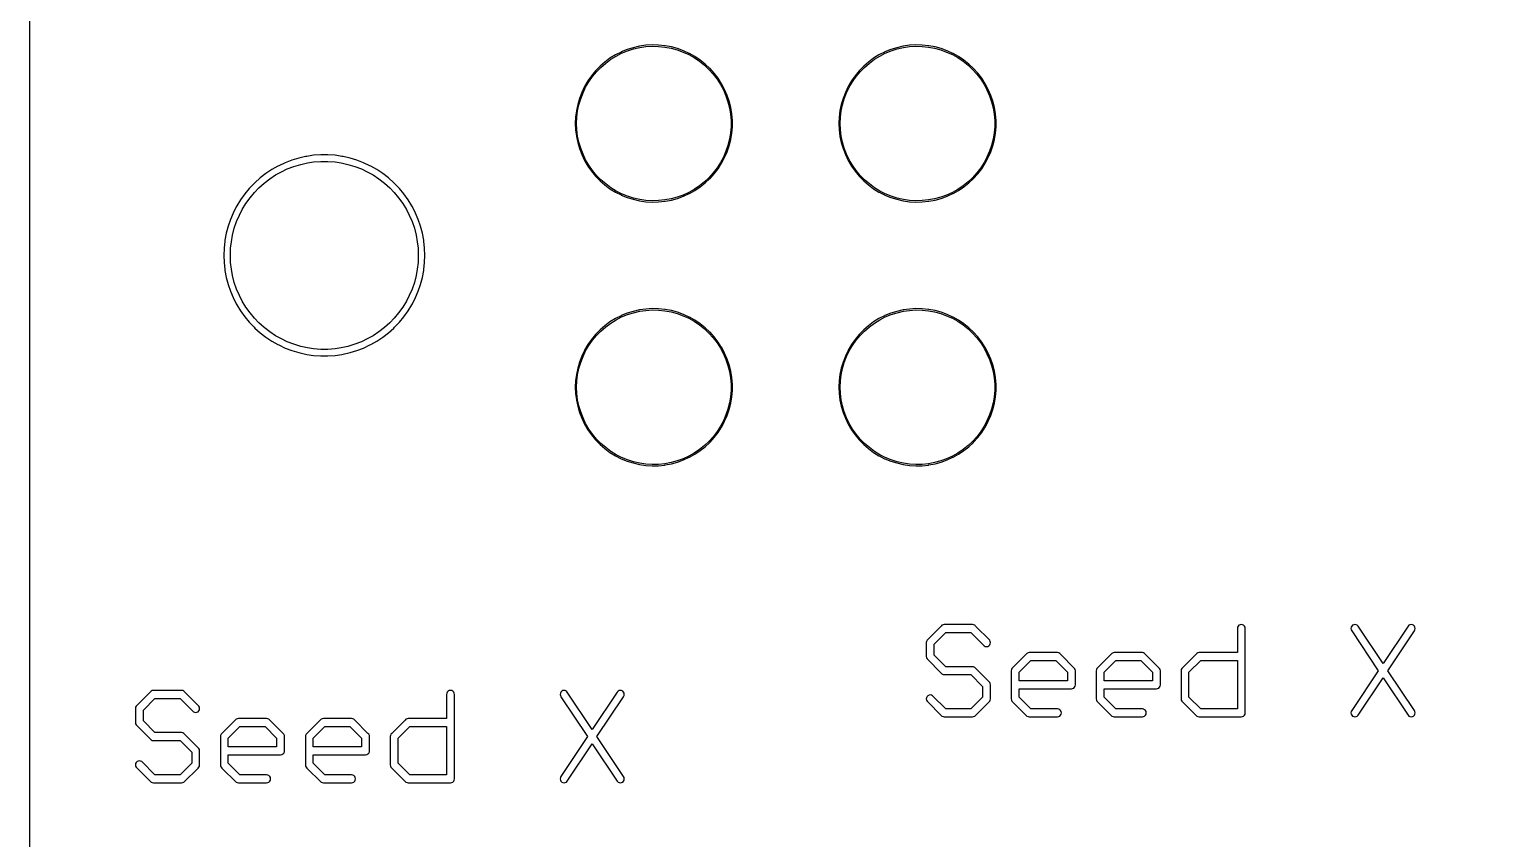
# Model space of a CAD drawing. Extents: x 7 to 68, y 0 to 129.
# Drawn here: x 7.28 to 35.81, y 67.4 to 82.98 of the extents above; entities that cross this region are included whole.
import ezdxf

# ---------------------------------------------------------------- set-up
doc = ezdxf.new("R2010")
doc.units = 0

msp = doc.modelspace()

# ---------------------------------------------------------------- linework, layer by layer
at = {"color": 5, "true_color": 0x0000ff}
msp.add_polyline3d([(67.89673, 0.3175, 0), (67.89673, 128.81863, 0), (7.27709, 128.81863, 0), (7.27709, 0.3175, 0), (67.89673, 0.3175, 0)], close=True, dxfattribs=at)
at = {"color": 34, "true_color": 0x008000}
for points in [[(7.2771, 0.3175, 0), (67.89674, 0.3175, 0), (67.89674, 128.81864, 0), (7.2771, 128.81864, 0), (7.2771, 0.3175, 0)], [(19.15412, 82.67446, 0), (19.03221, 82.65667, 0), (19.02828, 82.65604, 0), (18.9089, 82.62811, 0), (18.79207, 82.59255, 0), (18.67777, 82.54683, 0), (18.67423, 82.54503, 0), (18.56855, 82.49095, 0), (18.56854, 82.49095, 0), (18.56501, 82.48914, 0), (18.46087, 82.42565, 0), (18.36435, 82.35199, 0), (18.27037, 82.2707, 0), (18.26756, 82.2679, 0), (18.26755, 82.26788, 0), (18.1812, 82.18154, 0), (18.105, 82.08756, 0), (18.03388, 81.9885, 0), (17.97037, 81.88182, 0), (17.96858, 81.87828, 0), (17.91778, 81.76652, 0), (17.87206, 81.65222, 0), (17.83904, 81.53538, 0), (17.81364, 81.416, 0), (17.813, 81.41208, 0), (17.79778, 81.29016, 0), (17.7927, 81.16824, 0), (17.79778, 81.04631, 0), (17.813, 80.92439, 0), (17.81364, 80.92046, 0), (17.83904, 80.80109, 0), (17.87206, 80.68425, 0), (17.91778, 80.56995, 0), (17.96858, 80.45819, 0), (17.97037, 80.45465, 0), (18.03388, 80.34797, 0), (18.105, 80.2489, 0), (18.1812, 80.15492, 0), (18.26755, 80.06858, 0), (18.26756, 80.06856, 0), (18.27037, 80.06576, 0), (18.36435, 79.98448, 0), (18.46087, 79.91082, 0), (18.56501, 79.84732, 0), (18.56854, 79.84551, 0), (18.56855, 79.84551, 0), (18.67423, 79.79143, 0), (18.67777, 79.78964, 0), (18.79207, 79.74392, 0), (18.9089, 79.70836, 0), (19.02828, 79.68042, 0), (19.03221, 79.6798, 0), (19.15412, 79.66202, 0), (19.27606, 79.6544, 0), (19.39798, 79.65694, 0), (19.51989, 79.66964, 0), (19.52382, 79.67026, 0), (19.64574, 79.69311, 0), (19.76258, 79.7236, 0), (19.87688, 79.76678, 0), (19.98864, 79.81758, 0), (19.99218, 79.81937, 0), (20.09885, 79.87779, 0), (20.20046, 79.94638, 0), (20.29698, 80.02258, 0), (20.38588, 80.10639, 0), (20.38869, 80.10921, 0), (20.46997, 80.20065, 0), (20.54617, 80.29716, 0), (20.61221, 80.4013, 0), (20.66809, 80.51053, 0), (20.66988, 80.51407, 0), (20.72069, 80.62582, 0), (20.75879, 80.74012, 0), (20.78926, 80.85951, 0), (20.80959, 80.98143, 0), (20.81021, 80.98536, 0), (20.82038, 81.10728, 0), (20.82038, 81.22919, 0), (20.81021, 81.35111, 0), (20.80959, 81.35504, 0), (20.78926, 81.47696, 0), (20.75879, 81.59634, 0), (20.72069, 81.71064, 0), (20.66988, 81.8224, 0), (20.66809, 81.82594, 0), (20.61221, 81.93516, 0), (20.54617, 82.0393, 0), (20.46997, 82.13582, 0), (20.38869, 82.22726, 0), (20.38588, 82.23007, 0), (20.29698, 82.31389, 0), (20.20046, 82.39009, 0), (20.09885, 82.45867, 0), (19.99218, 82.51709, 0), (19.98864, 82.51889, 0), (19.87688, 82.56968, 0), (19.76258, 82.61287, 0), (19.64574, 82.64335, 0), (19.52382, 82.66621, 0), (19.51989, 82.66683, 0), (19.39798, 82.67953, 0), (19.27606, 82.68208, 0), (19.15412, 82.67446, 0)], [(19.51851, 79.69489, 0), (19.39798, 79.68234, 0), (19.27606, 79.67979, 0), (19.15412, 79.68741, 0), (19.03561, 79.70469, 0), (18.91676, 79.73251, 0), (18.79992, 79.76806, 0), (18.68563, 79.81378, 0), (18.57994, 79.86787, 0), (18.4758, 79.93137, 0), (18.37928, 80.00503, 0), (18.2853, 80.08631, 0), (18.20175, 80.16986, 0), (18.12555, 80.26384, 0), (18.05443, 80.3629, 0), (17.99179, 80.46811, 0), (17.94193, 80.5778, 0), (17.89621, 80.6921, 0), (17.86319, 80.80894, 0), (17.83812, 80.92674, 0), (17.82318, 81.04631, 0), (17.81809, 81.16824, 0), (17.82318, 81.29016, 0), (17.83812, 81.40973, 0), (17.86319, 81.52753, 0), (17.89621, 81.64436, 0), (17.94193, 81.75866, 0), (17.99177, 81.86832, 0), (18.05443, 81.97356, 0), (18.12555, 82.07263, 0), (18.20171, 82.16656, 0), (18.28528, 82.25014, 0), (18.2853, 82.25015, 0), (18.37928, 82.33144, 0), (18.4758, 82.4051, 0), (18.57994, 82.46859, 0), (18.68562, 82.52267, 0), (18.79992, 82.5684, 0), (18.91676, 82.60396, 0), (19.0355, 82.63175, 0), (19.15412, 82.64906, 0), (19.27606, 82.65667, 0), (19.39798, 82.65414, 0), (19.51851, 82.64158, 0), (19.63788, 82.6192, 0), (19.75472, 82.58871, 0), (19.86902, 82.54554, 0), (19.97941, 82.49536, 0), (20.08392, 82.43812, 0), (20.18553, 82.36954, 0), (20.28205, 82.29334, 0), (20.36897, 82.21139, 0), (20.44942, 82.12089, 0), (20.52562, 82.02437, 0), (20.59166, 81.92023, 0), (20.64583, 81.81435, 0), (20.69653, 81.70278, 0), (20.73464, 81.58848, 0), (20.76512, 81.46911, 0), (20.78485, 81.35071, 0), (20.79498, 81.22919, 0), (20.79498, 81.10728, 0), (20.78485, 80.98574, 0), (20.76512, 80.86736, 0), (20.73464, 80.74798, 0), (20.69653, 80.63368, 0), (20.64587, 80.52219, 0), (20.59166, 80.41624, 0), (20.52562, 80.3121, 0), (20.44942, 80.21558, 0), (20.36897, 80.12507, 0), (20.28205, 80.04313, 0), (20.18553, 79.96693, 0), (20.08392, 79.89834, 0), (19.9793, 79.84105, 0), (19.86902, 79.79093, 0), (19.75472, 79.74775, 0), (19.63788, 79.71727, 0), (19.51851, 79.69489, 0)], [(24.23413, 82.67446, 0), (24.11222, 82.65667, 0), (24.10829, 82.65604, 0), (23.98891, 82.62811, 0), (23.87207, 82.59255, 0), (23.75777, 82.54683, 0), (23.75423, 82.54503, 0), (23.64501, 82.48914, 0), (23.54087, 82.42565, 0), (23.44435, 82.35199, 0), (23.35037, 82.2707, 0), (23.34756, 82.2679, 0), (23.34755, 82.26788, 0), (23.2612, 82.18154, 0), (23.185, 82.08756, 0), (23.11388, 81.9885, 0), (23.05038, 81.88182, 0), (23.04858, 81.87828, 0), (22.99778, 81.76652, 0), (22.95206, 81.65222, 0), (22.91904, 81.53538, 0), (22.89364, 81.416, 0), (22.89302, 81.41208, 0), (22.87778, 81.29016, 0), (22.8727, 81.16824, 0), (22.87778, 81.04631, 0), (22.89302, 80.92439, 0), (22.89364, 80.92046, 0), (22.91904, 80.80109, 0), (22.95206, 80.68425, 0), (22.99778, 80.56995, 0), (23.04858, 80.45819, 0), (23.05038, 80.45465, 0), (23.11388, 80.34797, 0), (23.185, 80.2489, 0), (23.2612, 80.15492, 0), (23.34755, 80.06858, 0), (23.34756, 80.06856, 0), (23.35037, 80.06576, 0), (23.44435, 79.98448, 0), (23.54087, 79.91082, 0), (23.64501, 79.84732, 0), (23.64855, 79.84551, 0), (23.75423, 79.79143, 0), (23.75777, 79.78964, 0), (23.87207, 79.74392, 0), (23.98891, 79.70836, 0), (24.10829, 79.68042, 0), (24.11222, 79.6798, 0), (24.23413, 79.66202, 0), (24.35606, 79.6544, 0), (24.47798, 79.65694, 0), (24.5999, 79.66964, 0), (24.60382, 79.67026, 0), (24.72574, 79.69311, 0), (24.84258, 79.7236, 0), (24.95688, 79.76678, 0), (25.06864, 79.81758, 0), (25.07218, 79.81937, 0), (25.17886, 79.87779, 0), (25.28046, 79.94638, 0), (25.37698, 80.02258, 0), (25.46588, 80.10639, 0), (25.46869, 80.10921, 0), (25.54997, 80.20065, 0), (25.62617, 80.29716, 0), (25.69221, 80.4013, 0), (25.74809, 80.51053, 0), (25.74989, 80.51407, 0), (25.80069, 80.62582, 0), (25.83879, 80.74012, 0), (25.86927, 80.85951, 0), (25.88959, 80.98143, 0), (25.89021, 80.98536, 0), (25.90038, 81.10728, 0), (25.90038, 81.22919, 0), (25.89021, 81.35111, 0), (25.88959, 81.35504, 0), (25.86927, 81.47696, 0), (25.83879, 81.59634, 0), (25.80069, 81.71064, 0), (25.74989, 81.8224, 0), (25.74809, 81.82594, 0), (25.69221, 81.93516, 0), (25.62617, 82.0393, 0), (25.54997, 82.13582, 0), (25.46869, 82.22726, 0), (25.46588, 82.23007, 0), (25.37698, 82.31389, 0), (25.28046, 82.39009, 0), (25.17886, 82.45867, 0), (25.07218, 82.51709, 0), (25.06864, 82.51889, 0), (24.95688, 82.56968, 0), (24.84258, 82.61287, 0), (24.72574, 82.64335, 0), (24.60382, 82.66621, 0), (24.5999, 82.66683, 0), (24.47798, 82.67953, 0), (24.35606, 82.68208, 0), (24.23413, 82.67446, 0)], [(24.5985, 79.69488, 0), (24.47798, 79.68234, 0), (24.35606, 79.67979, 0), (24.23413, 79.68741, 0), (24.11559, 79.7047, 0), (23.99676, 79.73251, 0), (23.87992, 79.76806, 0), (23.76563, 79.81378, 0), (23.65994, 79.86787, 0), (23.5558, 79.93137, 0), (23.45928, 80.00503, 0), (23.3653, 80.08631, 0), (23.28175, 80.16986, 0), (23.20555, 80.26384, 0), (23.13443, 80.3629, 0), (23.07176, 80.46818, 0), (23.02193, 80.5778, 0), (22.97621, 80.6921, 0), (22.94319, 80.80894, 0), (22.9181, 80.92685, 0), (22.90318, 81.04631, 0), (22.8981, 81.16824, 0), (22.90318, 81.29016, 0), (22.9181, 81.40962, 0), (22.94319, 81.52753, 0), (22.97621, 81.64436, 0), (23.02193, 81.75866, 0), (23.07174, 81.86825, 0), (23.13443, 81.97356, 0), (23.20555, 82.07263, 0), (23.28171, 82.16656, 0), (23.36528, 82.25014, 0), (23.3653, 82.25015, 0), (23.45928, 82.33144, 0), (23.5558, 82.4051, 0), (23.65994, 82.46859, 0), (23.76562, 82.52267, 0), (23.87992, 82.5684, 0), (23.99676, 82.60396, 0), (24.11548, 82.63175, 0), (24.23413, 82.64906, 0), (24.35606, 82.65667, 0), (24.47798, 82.65414, 0), (24.5985, 82.64159, 0), (24.71789, 82.6192, 0), (24.83473, 82.58871, 0), (24.94903, 82.54554, 0), (25.05941, 82.49536, 0), (25.16393, 82.43812, 0), (25.26553, 82.36954, 0), (25.36205, 82.29334, 0), (25.44897, 82.21139, 0), (25.52942, 82.12089, 0), (25.60562, 82.02437, 0), (25.67166, 81.92023, 0), (25.72583, 81.81435, 0), (25.77654, 81.70278, 0), (25.81464, 81.58848, 0), (25.84512, 81.46911, 0), (25.86485, 81.35071, 0), (25.87498, 81.22919, 0), (25.87498, 81.10728, 0), (25.86485, 80.98574, 0), (25.84512, 80.86736, 0), (25.81464, 80.74798, 0), (25.77654, 80.63368, 0), (25.72587, 80.52219, 0), (25.67166, 80.41624, 0), (25.60562, 80.3121, 0), (25.52942, 80.21558, 0), (25.44897, 80.12507, 0), (25.36205, 80.04313, 0), (25.26553, 79.96693, 0), (25.16393, 79.89834, 0), (25.0593, 79.84105, 0), (24.94903, 79.79093, 0), (24.83473, 79.74775, 0), (24.71789, 79.71727, 0), (24.5985, 79.69488, 0)], [(12.88795, 80.56626, 0), (12.7508, 80.5561, 0), (12.61617, 80.53578, 0), (12.59655, 80.53267, 0), (12.46193, 80.50219, 0), (12.33239, 80.46155, 0), (12.20285, 80.41329, 0), (12.08093, 80.35487, 0), (12.06323, 80.34585, 0), (11.94385, 80.27981, 0), (11.82955, 80.20361, 0), (11.72033, 80.11978, 0), (11.61873, 80.02835, 0), (11.60468, 80.0143, 0), (11.50816, 79.91524, 0), (11.4218, 79.8111, 0), (11.34306, 79.69934, 0), (11.2694, 79.5825, 0), (11.26038, 79.5648, 0), (11.19942, 79.44288, 0), (11.14608, 79.31842, 0), (11.10036, 79.18888, 0), (11.06734, 79.05426, 0), (11.04194, 78.91964, 0), (11.03884, 78.90002, 0), (11.0236, 78.7654, 0), (11.01852, 78.62824, 0), (11.01852, 78.62823, 0), (11.0236, 78.49108, 0), (11.03884, 78.35646, 0), (11.04194, 78.33683, 0), (11.06734, 78.2022, 0), (11.10036, 78.06759, 0), (11.14608, 77.93805, 0), (11.19942, 77.81359, 0), (11.26038, 77.69167, 0), (11.2694, 77.67397, 0), (11.34306, 77.55713, 0), (11.4218, 77.44537, 0), (11.50816, 77.34123, 0), (11.60468, 77.24217, 0), (11.61873, 77.22812, 0), (11.72033, 77.13668, 0), (11.82955, 77.05286, 0), (11.94385, 76.97666, 0), (12.06323, 76.91061, 0), (12.08093, 76.9016, 0), (12.20285, 76.84318, 0), (12.33239, 76.79492, 0), (12.46193, 76.75427, 0), (12.59655, 76.7238, 0), (12.61617, 76.72069, 0), (12.7508, 76.70038, 0), (12.88795, 76.6902, 0), (13.02512, 76.6902, 0), (13.16228, 76.70038, 0), (13.2969, 76.72069, 0), (13.31652, 76.7238, 0), (13.45114, 76.75427, 0), (13.58068, 76.79492, 0), (13.71022, 76.84318, 0), (13.83214, 76.9016, 0), (13.84984, 76.91061, 0), (13.96922, 76.97666, 0), (14.08352, 77.05286, 0), (14.19274, 77.13668, 0), (14.29434, 77.22812, 0), (14.30839, 77.24217, 0), (14.40491, 77.34123, 0), (14.49127, 77.44537, 0), (14.57001, 77.55713, 0), (14.64367, 77.67397, 0), (14.65269, 77.69167, 0), (14.71365, 77.81359, 0), (14.76699, 77.93805, 0), (14.81271, 78.06759, 0), (14.84573, 78.2022, 0), (14.87113, 78.33683, 0), (14.87423, 78.35646, 0), (14.88948, 78.49108, 0), (14.89455, 78.62823, 0), (14.89455, 78.62824, 0), (14.88948, 78.7654, 0), (14.87423, 78.90002, 0), (14.87113, 78.91964, 0), (14.84573, 79.05426, 0), (14.81271, 79.18888, 0), (14.76699, 79.31842, 0), (14.71365, 79.44288, 0), (14.65269, 79.5648, 0), (14.64367, 79.5825, 0), (14.57001, 79.69934, 0), (14.49127, 79.8111, 0), (14.40491, 79.91524, 0), (14.30839, 80.0143, 0), (14.29434, 80.02835, 0), (14.19274, 80.11978, 0), (14.08352, 80.20361, 0), (13.96922, 80.27981, 0), (13.84984, 80.34585, 0), (13.83214, 80.35487, 0), (13.71022, 80.41329, 0), (13.58068, 80.46155, 0), (13.45114, 80.50219, 0), (13.31652, 80.53267, 0), (13.2969, 80.53578, 0), (13.16228, 80.5561, 0), (13.02512, 80.56626, 0), (12.88795, 80.56626, 0)], [(13.27922, 76.84503, 0), (13.16228, 76.82738, 0), (13.02512, 76.81721, 0), (12.88795, 76.81721, 0), (12.7508, 76.82738, 0), (12.63385, 76.84503, 0), (12.50118, 76.87506, 0), (12.37164, 76.91571, 0), (12.2421, 76.96397, 0), (12.13048, 77.01746, 0), (12.0185, 77.07941, 0), (11.9042, 77.15561, 0), (11.79498, 77.23943, 0), (11.69631, 77.32824, 0), (11.61091, 77.41588, 0), (11.52455, 77.52002, 0), (11.44581, 77.63178, 0), (11.37297, 77.74732, 0), (11.32021, 77.85284, 0), (11.26687, 77.9773, 0), (11.22115, 78.10684, 0), (11.18813, 78.24146, 0), (11.16495, 78.3643, 0), (11.1506, 78.49108, 0), (11.14552, 78.62823, 0), (11.14552, 78.62824, 0), (11.1506, 78.7654, 0), (11.16495, 78.89215, 0), (11.18813, 79.01501, 0), (11.22115, 79.14963, 0), (11.26687, 79.27916, 0), (11.32021, 79.40363, 0), (11.37297, 79.50915, 0), (11.44581, 79.62469, 0), (11.52455, 79.73645, 0), (11.61091, 79.84059, 0), (11.6963, 79.92823, 0), (11.79498, 80.01703, 0), (11.9042, 80.10086, 0), (12.0185, 80.17706, 0), (12.1306, 80.23907, 0), (12.2421, 80.2925, 0), (12.37164, 80.34076, 0), (12.50118, 80.3814, 0), (12.63385, 80.41144, 0), (12.7508, 80.42909, 0), (12.88795, 80.43925, 0), (13.02512, 80.43925, 0), (13.16228, 80.42909, 0), (13.27922, 80.41144, 0), (13.41189, 80.3814, 0), (13.54143, 80.34076, 0), (13.67097, 80.2925, 0), (13.78247, 80.23907, 0), (13.89457, 80.17706, 0), (14.00887, 80.10086, 0), (14.11809, 80.01703, 0), (14.21677, 79.92823, 0), (14.30216, 79.84059, 0), (14.38852, 79.73645, 0), (14.46726, 79.62469, 0), (14.5401, 79.50915, 0), (14.59286, 79.40363, 0), (14.6462, 79.27916, 0), (14.69192, 79.14963, 0), (14.72494, 79.01501, 0), (14.74812, 78.89214, 0), (14.76248, 78.7654, 0), (14.76756, 78.62824, 0), (14.76756, 78.62823, 0), (14.76248, 78.49108, 0), (14.74812, 78.36431, 0), (14.72494, 78.24146, 0), (14.69192, 78.10684, 0), (14.6462, 77.9773, 0), (14.59286, 77.85284, 0), (14.5401, 77.74732, 0), (14.46726, 77.63178, 0), (14.38852, 77.52002, 0), (14.30216, 77.41588, 0), (14.21676, 77.32824, 0), (14.11809, 77.23943, 0), (14.00887, 77.15561, 0), (13.89457, 77.07941, 0), (13.78259, 77.01746, 0), (13.67097, 76.96397, 0), (13.54143, 76.91571, 0), (13.41189, 76.87506, 0), (13.27922, 76.84503, 0)], [(19.15412, 77.59444, 0), (19.03221, 77.57668, 0), (19.02828, 77.57604, 0), (18.9089, 77.5481, 0), (18.79207, 77.51255, 0), (18.67777, 77.46683, 0), (18.67423, 77.46503, 0), (18.56501, 77.40915, 0), (18.46087, 77.34565, 0), (18.36435, 77.27199, 0), (18.27037, 77.19071, 0), (18.1812, 77.10154, 0), (18.105, 77.00756, 0), (18.03388, 76.9085, 0), (17.97037, 76.80182, 0), (17.96858, 76.79828, 0), (17.91778, 76.68652, 0), (17.87206, 76.57222, 0), (17.83904, 76.45538, 0), (17.81364, 76.336, 0), (17.813, 76.33207, 0), (17.79778, 76.21015, 0), (17.7927, 76.08824, 0), (17.7927, 76.08823, 0), (17.79778, 75.96632, 0), (17.813, 75.84439, 0), (17.81364, 75.84047, 0), (17.83904, 75.72109, 0), (17.87206, 75.60424, 0), (17.91778, 75.48994, 0), (17.96858, 75.37819, 0), (17.97037, 75.37465, 0), (18.03388, 75.26797, 0), (18.105, 75.16891, 0), (18.1812, 75.07492, 0), (18.27037, 74.98576, 0), (18.36435, 74.90448, 0), (18.46087, 74.83082, 0), (18.56501, 74.76732, 0), (18.56854, 74.76551, 0), (18.56855, 74.76551, 0), (18.67423, 74.71144, 0), (18.67777, 74.70963, 0), (18.79207, 74.66392, 0), (18.9089, 74.62836, 0), (19.02828, 74.60042, 0), (19.03221, 74.5998, 0), (19.15412, 74.58202, 0), (19.27606, 74.5744, 0), (19.39798, 74.57693, 0), (19.51989, 74.58964, 0), (19.52382, 74.59026, 0), (19.64574, 74.61311, 0), (19.76258, 74.6436, 0), (19.87688, 74.68678, 0), (19.98864, 74.73757, 0), (19.99218, 74.73938, 0), (20.09885, 74.79779, 0), (20.20046, 74.86638, 0), (20.29698, 74.94258, 0), (20.38588, 75.02639, 0), (20.38869, 75.02921, 0), (20.46997, 75.12065, 0), (20.54617, 75.21717, 0), (20.61221, 75.32131, 0), (20.66809, 75.43053, 0), (20.66988, 75.43407, 0), (20.72069, 75.54582, 0), (20.75879, 75.66012, 0), (20.78926, 75.77951, 0), (20.80959, 75.90143, 0), (20.81021, 75.90535, 0), (20.82038, 76.02727, 0), (20.82038, 76.14919, 0), (20.81021, 76.27112, 0), (20.80959, 76.27504, 0), (20.78926, 76.39696, 0), (20.75879, 76.51634, 0), (20.72069, 76.63064, 0), (20.66988, 76.7424, 0), (20.66809, 76.74594, 0), (20.61372, 76.8522, 0), (20.61221, 76.85516, 0), (20.54617, 76.9593, 0), (20.46997, 77.05582, 0), (20.38869, 77.14726, 0), (20.38588, 77.15007, 0), (20.29698, 77.23389, 0), (20.20046, 77.31009, 0), (20.09885, 77.37867, 0), (19.99218, 77.43709, 0), (19.98864, 77.43889, 0), (19.87688, 77.48969, 0), (19.76258, 77.53287, 0), (19.64574, 77.56335, 0), (19.52382, 77.5862, 0), (19.51989, 77.58683, 0), (19.39798, 77.59953, 0), (19.27606, 77.60207, 0), (19.15412, 77.59444, 0)], [(19.51851, 74.61489, 0), (19.39798, 74.60232, 0), (19.27606, 74.59979, 0), (19.15412, 74.60741, 0), (19.03561, 74.62469, 0), (18.91676, 74.65251, 0), (18.79992, 74.68807, 0), (18.68572, 74.73375, 0), (18.57994, 74.78787, 0), (18.4758, 74.85137, 0), (18.37928, 74.92503, 0), (18.2853, 75.00631, 0), (18.20175, 75.08986, 0), (18.12555, 75.18384, 0), (18.05443, 75.2829, 0), (17.99177, 75.38814, 0), (17.94193, 75.4978, 0), (17.89621, 75.6121, 0), (17.86319, 75.72893, 0), (17.83812, 75.84674, 0), (17.82318, 75.96632, 0), (17.81809, 76.08823, 0), (17.81809, 76.08824, 0), (17.82318, 76.21015, 0), (17.83812, 76.32972, 0), (17.86319, 76.44753, 0), (17.89621, 76.56437, 0), (17.94193, 76.67867, 0), (17.99177, 76.78832, 0), (18.05443, 76.89357, 0), (18.12555, 76.99263, 0), (18.20175, 77.0866, 0), (18.20176, 77.08662, 0), (18.2853, 77.17016, 0), (18.37928, 77.25144, 0), (18.4758, 77.3251, 0), (18.57994, 77.3886, 0), (18.68572, 77.44272, 0), (18.79992, 77.4884, 0), (18.91676, 77.52396, 0), (19.03561, 77.55177, 0), (19.15412, 77.56905, 0), (19.27606, 77.57668, 0), (19.39798, 77.57414, 0), (19.51851, 77.56158, 0), (19.63788, 77.53919, 0), (19.75472, 77.50872, 0), (19.86902, 77.46554, 0), (19.97941, 77.41536, 0), (20.08392, 77.35812, 0), (20.18553, 77.28954, 0), (20.28205, 77.21334, 0), (20.36902, 77.13134, 0), (20.44942, 77.04089, 0), (20.52562, 76.94437, 0), (20.59166, 76.84023, 0), (20.64583, 76.73435, 0), (20.69653, 76.62278, 0), (20.73464, 76.50848, 0), (20.76512, 76.38911, 0), (20.78485, 76.2707, 0), (20.79498, 76.14919, 0), (20.79498, 76.02727, 0), (20.78486, 75.90577, 0), (20.76512, 75.78736, 0), (20.73464, 75.66798, 0), (20.69653, 75.55368, 0), (20.64583, 75.44212, 0), (20.59166, 75.33624, 0), (20.52562, 75.2321, 0), (20.44942, 75.13558, 0), (20.36902, 75.04513, 0), (20.28205, 74.96313, 0), (20.18553, 74.88693, 0), (20.08392, 74.81834, 0), (19.9793, 74.76105, 0), (19.86902, 74.71093, 0), (19.75472, 74.66775, 0), (19.63788, 74.63727, 0), (19.51851, 74.61489, 0)], [(24.23413, 77.59444, 0), (24.11222, 77.57668, 0), (24.10829, 77.57604, 0), (23.98891, 77.5481, 0), (23.87207, 77.51255, 0), (23.75777, 77.46683, 0), (23.75423, 77.46503, 0), (23.64501, 77.40915, 0), (23.54087, 77.34565, 0), (23.44435, 77.27199, 0), (23.35037, 77.19071, 0), (23.2612, 77.10154, 0), (23.185, 77.00756, 0), (23.11388, 76.9085, 0), (23.05038, 76.80182, 0), (23.04858, 76.79828, 0), (22.99778, 76.68652, 0), (22.95206, 76.57222, 0), (22.91904, 76.45538, 0), (22.89364, 76.336, 0), (22.89302, 76.33207, 0), (22.87778, 76.21015, 0), (22.8727, 76.08824, 0), (22.8727, 76.08823, 0), (22.87778, 75.96632, 0), (22.89302, 75.84439, 0), (22.89364, 75.84047, 0), (22.91904, 75.72109, 0), (22.95206, 75.60424, 0), (22.99778, 75.48994, 0), (23.04858, 75.37819, 0), (23.05038, 75.37465, 0), (23.11388, 75.26797, 0), (23.185, 75.16891, 0), (23.2612, 75.07492, 0), (23.35037, 74.98576, 0), (23.44435, 74.90448, 0), (23.54087, 74.83082, 0), (23.64501, 74.76732, 0), (23.64855, 74.76551, 0), (23.75423, 74.71144, 0), (23.75777, 74.70963, 0), (23.87207, 74.66392, 0), (23.98891, 74.62836, 0), (24.10829, 74.60042, 0), (24.11222, 74.5998, 0), (24.23413, 74.58202, 0), (24.35606, 74.5744, 0), (24.47798, 74.57693, 0), (24.5999, 74.58964, 0), (24.60382, 74.59026, 0), (24.72574, 74.61311, 0), (24.84258, 74.6436, 0), (24.95688, 74.68678, 0), (25.06864, 74.73757, 0), (25.07218, 74.73938, 0), (25.17886, 74.79779, 0), (25.28046, 74.86638, 0), (25.37698, 74.94258, 0), (25.46588, 75.02639, 0), (25.46869, 75.02921, 0), (25.54997, 75.12065, 0), (25.62617, 75.21717, 0), (25.69221, 75.32131, 0), (25.74809, 75.43053, 0), (25.74989, 75.43407, 0), (25.80069, 75.54582, 0), (25.83879, 75.66012, 0), (25.86927, 75.77951, 0), (25.88959, 75.90143, 0), (25.89021, 75.90535, 0), (25.90038, 76.02727, 0), (25.90038, 76.14919, 0), (25.89021, 76.27112, 0), (25.88959, 76.27504, 0), (25.86927, 76.39696, 0), (25.83879, 76.51634, 0), (25.80069, 76.63064, 0), (25.74989, 76.7424, 0), (25.74809, 76.74594, 0), (25.69372, 76.8522, 0), (25.69221, 76.85516, 0), (25.62617, 76.9593, 0), (25.54997, 77.05582, 0), (25.46869, 77.14726, 0), (25.46588, 77.15007, 0), (25.37698, 77.23389, 0), (25.28046, 77.31009, 0), (25.17886, 77.37867, 0), (25.07218, 77.43709, 0), (25.06864, 77.43889, 0), (24.95688, 77.48969, 0), (24.84258, 77.53287, 0), (24.72574, 77.56335, 0), (24.60382, 77.5862, 0), (24.5999, 77.58683, 0), (24.47798, 77.59953, 0), (24.35606, 77.60207, 0), (24.23413, 77.59444, 0)], [(24.5985, 74.61488, 0), (24.47798, 74.60232, 0), (24.35606, 74.59979, 0), (24.23413, 74.60741, 0), (24.11559, 74.6247, 0), (23.99676, 74.65251, 0), (23.87992, 74.68807, 0), (23.76572, 74.73375, 0), (23.65994, 74.78787, 0), (23.5558, 74.85137, 0), (23.45928, 74.92503, 0), (23.3653, 75.00631, 0), (23.28175, 75.08986, 0), (23.20555, 75.18384, 0), (23.13443, 75.2829, 0), (23.07174, 75.38821, 0), (23.02193, 75.4978, 0), (22.97621, 75.6121, 0), (22.94319, 75.72893, 0), (22.9181, 75.84685, 0), (22.90318, 75.96632, 0), (22.8981, 76.08823, 0), (22.8981, 76.08824, 0), (22.90318, 76.21015, 0), (22.9181, 76.32961, 0), (22.94319, 76.44753, 0), (22.97621, 76.56437, 0), (23.02193, 76.67867, 0), (23.07174, 76.78825, 0), (23.13443, 76.89357, 0), (23.20555, 76.99263, 0), (23.28175, 77.0866, 0), (23.28176, 77.08662, 0), (23.3653, 77.17016, 0), (23.45928, 77.25144, 0), (23.5558, 77.3251, 0), (23.65994, 77.3886, 0), (23.76572, 77.44272, 0), (23.87992, 77.4884, 0), (23.99676, 77.52396, 0), (24.11559, 77.55177, 0), (24.23413, 77.56905, 0), (24.35606, 77.57668, 0), (24.47798, 77.57414, 0), (24.5985, 77.56159, 0), (24.71789, 77.53919, 0), (24.83473, 77.50872, 0), (24.94903, 77.46554, 0), (25.05941, 77.41536, 0), (25.16393, 77.35812, 0), (25.26553, 77.28954, 0), (25.36205, 77.21334, 0), (25.44902, 77.13134, 0), (25.52942, 77.04089, 0), (25.60562, 76.94437, 0), (25.67166, 76.84023, 0), (25.72583, 76.73435, 0), (25.77654, 76.62278, 0), (25.81464, 76.50848, 0), (25.84512, 76.38911, 0), (25.86485, 76.2707, 0), (25.87498, 76.14919, 0), (25.87498, 76.02727, 0), (25.86486, 75.90577, 0), (25.84512, 75.78736, 0), (25.81464, 75.66798, 0), (25.77654, 75.55368, 0), (25.72583, 75.44212, 0), (25.67166, 75.33624, 0), (25.60562, 75.2321, 0), (25.52942, 75.13558, 0), (25.44902, 75.04513, 0), (25.36205, 74.96313, 0), (25.26553, 74.88693, 0), (25.16393, 74.81834, 0), (25.0593, 74.76105, 0), (24.94903, 74.71093, 0), (24.83473, 74.66775, 0), (24.71789, 74.63727, 0), (24.5985, 74.61488, 0)], [(24.93267, 70.70344, 0), (24.70912, 70.9291, 0), (24.70912, 71.13817, 0), (24.93268, 71.36384, 0), (25.41548, 71.36384, 0), (25.67271, 71.10661, 0), (25.69395, 71.09578, 0), (25.71749, 71.09205, 0), (25.74104, 71.09578, 0), (25.76228, 71.10661, 0), (25.77914, 71.12347, 0), (25.78997, 71.14471, 0), (25.79369, 71.16825, 0), (25.78997, 71.1918, 0), (25.77914, 71.21304, 0), (25.50737, 71.4848, 0), (25.50736, 71.48482, 0), (25.49625, 71.49592, 0), (25.4905, 71.50167, 0), (25.46926, 71.51251, 0), (25.44572, 71.51624, 0), (24.90216, 71.51624, 0), (24.87861, 71.51251, 0), (24.85737, 71.50167, 0), (24.84051, 71.48482, 0), (24.57127, 71.21304, 0), (24.56044, 71.1918, 0), (24.55672, 71.16825, 0), (24.55672, 70.89901, 0), (24.56044, 70.87547, 0), (24.57127, 70.85423, 0), (24.84051, 70.58244, 0), (24.85737, 70.56559, 0), (24.87861, 70.55476, 0), (24.90216, 70.55104, 0), (25.41547, 70.55104, 0), (25.64129, 70.32522, 0), (25.64129, 70.11419, 0), (25.41563, 69.89064, 0), (24.93237, 69.89064, 0), (24.6777, 70.14532, 0), (24.65646, 70.15615, 0), (24.63292, 70.15987, 0), (24.60937, 70.15615, 0), (24.58813, 70.14532, 0), (24.57127, 70.12846, 0), (24.56044, 70.10722, 0), (24.55672, 70.08367, 0), (24.56044, 70.06013, 0), (24.57127, 70.03888, 0), (24.85737, 69.75279, 0), (24.87861, 69.74196, 0), (24.90216, 69.73824, 0), (25.44572, 69.73824, 0), (25.46926, 69.74196, 0), (25.4905, 69.75279, 0), (25.76228, 70.02203, 0), (25.77914, 70.03888, 0), (25.78997, 70.06013, 0), (25.79369, 70.08367, 0), (25.79369, 70.35545, 0), (25.78997, 70.379, 0), (25.77914, 70.40024, 0), (25.4905, 70.68888, 0), (25.46926, 70.69971, 0), (25.44572, 70.70344, 0), (24.93267, 70.70344, 0)], [(29.48109, 70.67202, 0), (29.47026, 70.65078, 0), (29.46654, 70.62724, 0), (29.46654, 70.08367, 0), (29.47026, 70.06013, 0), (29.48109, 70.03888, 0), (29.49795, 70.02203, 0), (29.76973, 69.75279, 0), (29.79097, 69.74196, 0), (29.81452, 69.73824, 0), (30.62731, 69.73824, 0), (30.65086, 69.74196, 0), (30.6721, 69.75279, 0), (30.68896, 69.76965, 0), (30.69979, 69.79089, 0), (30.70351, 69.81444, 0), (30.70351, 71.44004, 0), (30.69979, 71.46357, 0), (30.68896, 71.48482, 0), (30.6721, 71.50167, 0), (30.65086, 71.51251, 0), (30.62731, 71.51624, 0), (30.60377, 71.51251, 0), (30.58253, 71.50167, 0), (30.56567, 71.48482, 0), (30.55484, 71.46357, 0), (30.55111, 71.44004, 0), (30.55111, 70.97521, 0), (29.81452, 70.97521, 0), (29.79097, 70.97149, 0), (29.76973, 70.96066, 0), (29.48109, 70.67202, 0)], [(33.90137, 69.73824, 0), (33.92492, 69.74196, 0), (33.94616, 69.75279, 0), (33.96302, 69.76965, 0), (33.97385, 69.79089, 0), (33.97757, 69.81444, 0), (33.97385, 69.83798, 0), (33.96302, 69.85921, 0), (33.4506, 70.62723, 0), (33.96302, 71.39525, 0), (33.97385, 71.41649, 0), (33.97757, 71.44004, 0), (33.97385, 71.46357, 0), (33.96302, 71.48482, 0), (33.94616, 71.50167, 0), (33.92492, 71.51251, 0), (33.90137, 71.51624, 0), (33.87783, 71.51251, 0), (33.85658, 71.50167, 0), (33.83973, 71.48482, 0), (33.35908, 70.76441, 0), (32.87843, 71.48482, 0), (32.86157, 71.50167, 0), (32.84033, 71.51251, 0), (32.8168, 71.51624, 0), (32.79325, 71.51251, 0), (32.77201, 71.50167, 0), (32.75515, 71.48482, 0), (32.74432, 71.46357, 0), (32.7406, 71.44004, 0), (32.74432, 71.41649, 0), (32.75515, 71.39525, 0), (33.26756, 70.62723, 0), (32.75515, 69.85921, 0), (32.74432, 69.83798, 0), (32.7406, 69.81444, 0), (32.74432, 69.79089, 0), (32.75515, 69.76965, 0), (32.77201, 69.75279, 0), (32.79325, 69.74196, 0), (32.8168, 69.73824, 0), (32.84033, 69.74196, 0), (32.86157, 69.75279, 0), (32.87843, 69.76965, 0), (33.35908, 70.49006, 0), (33.83973, 69.76965, 0), (33.85658, 69.75279, 0), (33.87783, 69.74196, 0), (33.90137, 69.73824, 0)], [(27.3768, 70.28297, 0), (27.39804, 70.2938, 0), (27.4149, 70.31067, 0), (27.42573, 70.3319, 0), (27.42946, 70.35545, 0), (27.42946, 70.62724, 0), (27.42573, 70.65078, 0), (27.4149, 70.67202, 0), (27.14566, 70.9438, 0), (27.1288, 70.96066, 0), (27.10756, 70.97149, 0), (27.08402, 70.97521, 0), (26.54045, 70.97521, 0), (26.51691, 70.97149, 0), (26.49567, 70.96066, 0), (26.20703, 70.67202, 0), (26.1962, 70.65078, 0), (26.19248, 70.62724, 0), (26.19248, 70.08367, 0), (26.1962, 70.06013, 0), (26.20703, 70.03888, 0), (26.22389, 70.02203, 0), (26.49567, 69.75279, 0), (26.51691, 69.74196, 0), (26.54045, 69.73824, 0), (27.08402, 69.73824, 0), (27.10756, 69.74196, 0), (27.1288, 69.75279, 0), (27.14566, 69.76965, 0), (27.15649, 69.79089, 0), (27.16022, 69.81444, 0), (27.15649, 69.83798, 0), (27.14566, 69.85921, 0), (27.1288, 69.87608, 0), (27.10756, 69.88691, 0), (27.08402, 69.89064, 0), (26.57054, 69.89064, 0), (26.34488, 70.11419, 0), (26.34488, 70.27925, 0), (27.35326, 70.27925, 0), (27.3768, 70.28297, 0)], [(27.27706, 70.43165, 0), (26.34488, 70.43165, 0), (26.34488, 70.59701, 0), (26.57068, 70.82281, 0), (27.0535, 70.82281, 0), (27.27706, 70.59713, 0), (27.27706, 70.43165, 0)], [(29.0151, 70.28297, 0), (29.03634, 70.2938, 0), (29.0532, 70.31067, 0), (29.06403, 70.3319, 0), (29.06775, 70.35545, 0), (29.06775, 70.62724, 0), (29.06403, 70.65078, 0), (29.0532, 70.67202, 0), (28.76456, 70.96066, 0), (28.74332, 70.97149, 0), (28.71978, 70.97521, 0), (28.17875, 70.97521, 0), (28.15521, 70.97149, 0), (28.13397, 70.96066, 0), (27.84533, 70.67202, 0), (27.8345, 70.65078, 0), (27.83077, 70.62724, 0), (27.83077, 70.08367, 0), (27.8345, 70.06013, 0), (27.84533, 70.03888, 0), (27.86219, 70.02203, 0), (28.13397, 69.75279, 0), (28.15521, 69.74196, 0), (28.17875, 69.73824, 0), (28.71978, 69.73824, 0), (28.74332, 69.74196, 0), (28.76456, 69.75279, 0), (28.78142, 69.76965, 0), (28.79225, 69.79089, 0), (28.79598, 69.81444, 0), (28.79225, 69.83798, 0), (28.78142, 69.85921, 0), (28.76456, 69.87608, 0), (28.74332, 69.88691, 0), (28.71978, 69.89064, 0), (28.20884, 69.89064, 0), (27.98317, 70.1142, 0), (27.98317, 70.27925, 0), (28.99155, 70.27925, 0), (29.0151, 70.28297, 0)], [(28.91535, 70.43165, 0), (27.98317, 70.43165, 0), (27.98317, 70.597, 0), (28.20898, 70.82281, 0), (28.68955, 70.82281, 0), (28.91535, 70.59701, 0), (28.91535, 70.43165, 0)], [(30.55111, 69.89064, 0), (29.8446, 69.89064, 0), (29.61894, 70.11419, 0), (29.61894, 70.59701, 0), (29.84474, 70.82281, 0), (30.55111, 70.82281, 0), (30.55111, 69.89064, 0)], [(9.69267, 69.43343, 0), (9.46912, 69.6591, 0), (9.46912, 69.86817, 0), (9.69269, 70.09384, 0), (10.17546, 70.09384, 0), (10.43271, 69.8366, 0), (10.45395, 69.82577, 0), (10.47749, 69.82205, 0), (10.50104, 69.82577, 0), (10.52228, 69.8366, 0), (10.53914, 69.85347, 0), (10.54997, 69.8747, 0), (10.5537, 69.89825, 0), (10.54997, 69.9218, 0), (10.53914, 69.94304, 0), (10.2505, 70.23168, 0), (10.22926, 70.24251, 0), (10.20572, 70.24624, 0), (9.66216, 70.24624, 0), (9.63861, 70.24251, 0), (9.61736, 70.23168, 0), (9.60051, 70.21482, 0), (9.33127, 69.94304, 0), (9.32044, 69.9218, 0), (9.31672, 69.89825, 0), (9.31672, 69.62902, 0), (9.32044, 69.60547, 0), (9.33127, 69.58423, 0), (9.60051, 69.31245, 0), (9.61736, 69.29559, 0), (9.63861, 69.28476, 0), (9.66216, 69.28103, 0), (10.17548, 69.28103, 0), (10.40129, 69.05523, 0), (10.40129, 68.84419, 0), (10.17562, 68.62063, 0), (9.69239, 68.62063, 0), (9.4377, 68.87532, 0), (9.41646, 68.88615, 0), (9.39292, 68.88987, 0), (9.36937, 68.88615, 0), (9.34812, 68.87532, 0), (9.33127, 68.85845, 0), (9.32044, 68.83722, 0), (9.31672, 68.81367, 0), (9.32044, 68.79013, 0), (9.33127, 68.76889, 0), (9.61736, 68.48278, 0), (9.63861, 68.47196, 0), (9.66216, 68.46823, 0), (10.20572, 68.46823, 0), (10.22926, 68.47196, 0), (10.2505, 68.48278, 0), (10.52228, 68.75203, 0), (10.53914, 68.76889, 0), (10.54997, 68.79013, 0), (10.5537, 68.81367, 0), (10.5537, 69.08546, 0), (10.54997, 69.10899, 0), (10.53914, 69.13024, 0), (10.2505, 69.41888, 0), (10.22926, 69.42971, 0), (10.20572, 69.43343, 0), (9.69267, 69.43343, 0)], [(15.38732, 68.46823, 0), (15.41086, 68.47196, 0), (15.4321, 68.48278, 0), (15.44896, 68.49965, 0), (15.45979, 68.52088, 0), (15.46352, 68.54443, 0), (15.46352, 70.17004, 0), (15.45979, 70.19358, 0), (15.44896, 70.21482, 0), (15.4321, 70.23168, 0), (15.41086, 70.24251, 0), (15.38732, 70.24624, 0), (15.36377, 70.24251, 0), (15.34253, 70.23168, 0), (15.32567, 70.21482, 0), (15.31484, 70.19358, 0), (15.31112, 70.17004, 0), (15.31112, 69.70522, 0), (14.57451, 69.70522, 0), (14.55097, 69.70149, 0), (14.52973, 69.69065, 0), (14.51287, 69.6738, 0), (14.51286, 69.67378, 0), (14.25797, 69.41889, 0), (14.25795, 69.41888, 0), (14.24109, 69.40201, 0), (14.23026, 69.38078, 0), (14.22654, 69.35723, 0), (14.22654, 68.81367, 0), (14.23026, 68.79013, 0), (14.24109, 68.76889, 0), (14.25795, 68.75203, 0), (14.52973, 68.48278, 0), (14.55097, 68.47196, 0), (14.57451, 68.46823, 0), (15.38732, 68.46823, 0)], [(18.66138, 68.46823, 0), (18.68492, 68.47196, 0), (18.70616, 68.48278, 0), (18.72302, 68.49965, 0), (18.73385, 68.52088, 0), (18.73758, 68.54443, 0), (18.73385, 68.56798, 0), (18.72302, 68.58922, 0), (18.21061, 69.35723, 0), (18.72302, 70.12524, 0), (18.73385, 70.14649, 0), (18.73758, 70.17004, 0), (18.73385, 70.19358, 0), (18.72302, 70.21482, 0), (18.70616, 70.23168, 0), (18.68492, 70.24251, 0), (18.66138, 70.24624, 0), (18.63783, 70.24251, 0), (18.61658, 70.23168, 0), (18.59973, 70.21482, 0), (18.11908, 69.49442, 0), (17.63844, 70.21482, 0), (17.62158, 70.23168, 0), (17.60034, 70.24251, 0), (17.57679, 70.24624, 0), (17.55324, 70.24251, 0), (17.53201, 70.23168, 0), (17.51514, 70.21482, 0), (17.50432, 70.19358, 0), (17.50059, 70.17004, 0), (17.50432, 70.14649, 0), (17.51514, 70.12524, 0), (18.02755, 69.35723, 0), (17.51514, 68.58922, 0), (17.50432, 68.56798, 0), (17.50059, 68.54443, 0), (17.50432, 68.52088, 0), (17.51514, 68.49965, 0), (17.53201, 68.48278, 0), (17.55324, 68.47196, 0), (17.57679, 68.46823, 0), (17.60034, 68.47196, 0), (17.62158, 68.48278, 0), (17.63844, 68.49965, 0), (18.11908, 69.22005, 0), (18.59973, 68.49965, 0), (18.61658, 68.48278, 0), (18.63783, 68.47196, 0), (18.66138, 68.46823, 0)], [(12.1368, 69.01298, 0), (12.15804, 69.02381, 0), (12.1749, 69.04067, 0), (12.18573, 69.06191, 0), (12.18945, 69.08546, 0), (12.18945, 69.35723, 0), (12.18573, 69.38078, 0), (12.1749, 69.40201, 0), (11.90566, 69.6738, 0), (11.8888, 69.69065, 0), (11.86756, 69.70149, 0), (11.84401, 69.70522, 0), (11.30046, 69.70522, 0), (11.27691, 69.70149, 0), (11.25567, 69.69065, 0), (11.23881, 69.6738, 0), (11.2388, 69.67378, 0), (10.98391, 69.41889, 0), (10.98389, 69.41888, 0), (10.96703, 69.40201, 0), (10.9562, 69.38078, 0), (10.95248, 69.35723, 0), (10.95248, 68.81367, 0), (10.9562, 68.79013, 0), (10.96703, 68.76889, 0), (10.98389, 68.75203, 0), (11.25567, 68.48278, 0), (11.27691, 68.47196, 0), (11.30046, 68.46823, 0), (11.84401, 68.46823, 0), (11.86756, 68.47196, 0), (11.8888, 68.48278, 0), (11.90566, 68.49965, 0), (11.91649, 68.52088, 0), (11.92021, 68.54443, 0), (11.91649, 68.56798, 0), (11.90566, 68.58922, 0), (11.8888, 68.60608, 0), (11.86756, 68.61691, 0), (11.84401, 68.62063, 0), (11.33055, 68.62063, 0), (11.10488, 68.84419, 0), (11.10488, 69.00926, 0), (12.11325, 69.00926, 0), (12.1368, 69.01298, 0)], [(13.7751, 69.01298, 0), (13.79634, 69.02381, 0), (13.8132, 69.04067, 0), (13.82403, 69.06191, 0), (13.82776, 69.08546, 0), (13.82776, 69.35723, 0), (13.82403, 69.38078, 0), (13.8132, 69.40201, 0), (13.79634, 69.41888, 0), (13.79632, 69.41889, 0), (13.54143, 69.67378, 0), (13.54142, 69.6738, 0), (13.52456, 69.69065, 0), (13.50332, 69.70149, 0), (13.47977, 69.70522, 0), (12.93875, 69.70522, 0), (12.91521, 69.70149, 0), (12.89397, 69.69065, 0), (12.87711, 69.6738, 0), (12.8771, 69.67378, 0), (12.62221, 69.41889, 0), (12.62219, 69.41888, 0), (12.60533, 69.40201, 0), (12.5945, 69.38078, 0), (12.59077, 69.35723, 0), (12.59077, 68.81367, 0), (12.5945, 68.79013, 0), (12.60533, 68.76889, 0), (12.62219, 68.75203, 0), (12.89397, 68.48278, 0), (12.91521, 68.47196, 0), (12.93875, 68.46823, 0), (13.47977, 68.46823, 0), (13.50332, 68.47196, 0), (13.52456, 68.48278, 0), (13.54142, 68.49965, 0), (13.55225, 68.52088, 0), (13.55597, 68.54443, 0), (13.55225, 68.56798, 0), (13.54142, 68.58922, 0), (13.52456, 68.60608, 0), (13.50332, 68.61691, 0), (13.47977, 68.62063, 0), (12.96885, 68.62063, 0), (12.74318, 68.84419, 0), (12.74318, 69.00926, 0), (13.75156, 69.00926, 0), (13.7751, 69.01298, 0)], [(12.03705, 69.16166, 0), (11.10488, 69.16166, 0), (11.10488, 69.32701, 0), (11.33069, 69.55282, 0), (11.81349, 69.55282, 0), (12.03705, 69.32715, 0), (12.03705, 69.16166, 0)], [(13.67536, 69.16166, 0), (12.74318, 69.16166, 0), (12.74318, 69.32701, 0), (12.96899, 69.55282, 0), (13.44954, 69.55282, 0), (13.67536, 69.327, 0), (13.67536, 69.16166, 0)], [(15.31112, 68.62063, 0), (14.60461, 68.62063, 0), (14.37894, 68.84419, 0), (14.37894, 69.32701, 0), (14.60475, 69.55282, 0), (15.31112, 69.55282, 0), (15.31112, 68.62063, 0)]]:
    msp.add_polyline3d(points, close=True, dxfattribs=at)

doc.saveas('drawing.dxf')
